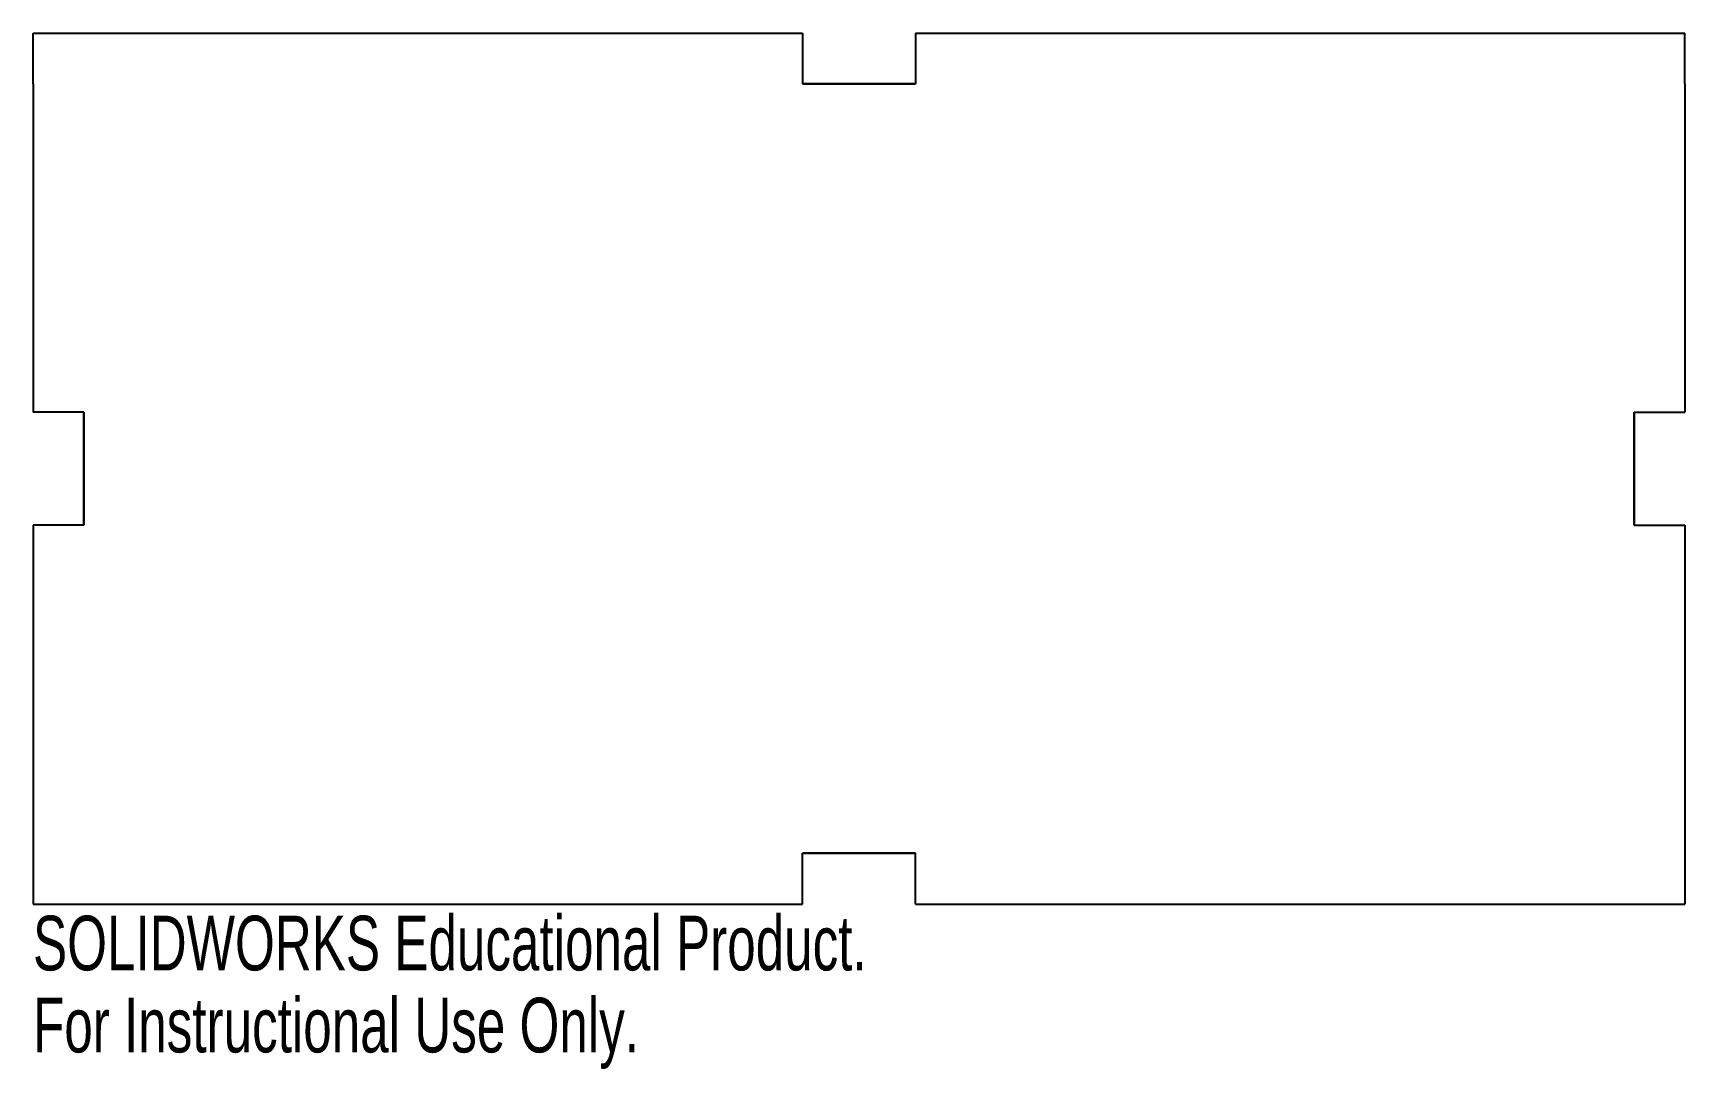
# Model space of a CAD drawing. Header units: millimetres. Extents: x -98 to 48, y -54 to 37.
import ezdxf

# ---------------------------------------------------------------- set-up
doc = ezdxf.new("R2010")
doc.units = ezdxf.units.MM
doc.styles.add('SLDTEXTSTYLE0', font='TXT', dxfattribs={"width": 0.7})

msp = doc.modelspace()

# ---------------------------------------------------------------- linework, layer by layer
at = {"color": 7, "linetype": 'Continuous'}
for p, q in [((-97.96, 32.83), (-97.96, 37.33)), ((-97.96, 37.33), (-29.96, 37.33)), ((-29.96, 37.33), (-29.96, 32.83)), ((-19.96, 37.33), (-19.96, 32.83)), ((-19.96, 37.33), (48.04, 37.33)), ((48.04, 32.83), (48.04, 37.33)), ((-97.96, 32.83), (-97.96, 3.83)), ((-29.96, 32.83), (-19.96, 32.83)), ((-29.96, 32.83), (-19.96, 32.83)), ((-19.96, 32.83), (-29.96, 32.83)), ((48.04, 32.83), (48.04, 3.83)), ((-93.46, 3.83), (-97.96, 3.83)), ((-93.46, 3.83), (-93.46, -6.17)), ((-93.46, -6.17), (-93.46, 3.83)), ((-93.46, 3.83), (-93.46, -6.17)), ((43.54, -6.17), (43.54, 3.83)), ((43.54, 3.83), (48.04, 3.83)), ((43.54, 3.83), (43.54, -6.17)), ((43.54, 3.83), (43.54, -6.17)), ((-97.96, -6.17), (-97.96, -35.17)), ((-93.46, -6.17), (-97.96, -6.17)), ((43.54, -6.17), (48.04, -6.17)), ((48.04, -6.17), (48.04, -35.17)), ((-97.96, -35.17), (-97.96, -39.67)), ((-29.96, -35.17), (-19.96, -35.17)), ((-29.96, -39.67), (-29.96, -35.17)), ((-29.96, -35.17), (-19.96, -35.17)), ((-19.96, -35.17), (-29.96, -35.17)), ((-19.96, -39.67), (-19.96, -35.17)), ((48.04, -35.17), (48.04, -39.67)), ((-97.96, -39.67), (-29.96, -39.67)), ((-19.96, -39.67), (48.04, -39.67))]:
    msp.add_line(p, q, dxfattribs=at)

# ---------------------------------------------------------------- texts
at = {"color": 7, "linetype": 'Continuous', "char_height": 4.8336, "attachment_point": 1, "style": 'SLDTEXTSTYLE0'}
for s, insert in [('SOLIDWORKS Educational Product.', (-97.96, -40.69)), ('For Instructional Use Only.', (-97.96, -47.94))]:
    msp.add_mtext(s, dxfattribs=dict(at, insert=insert))

doc.saveas('drawing.dxf')
